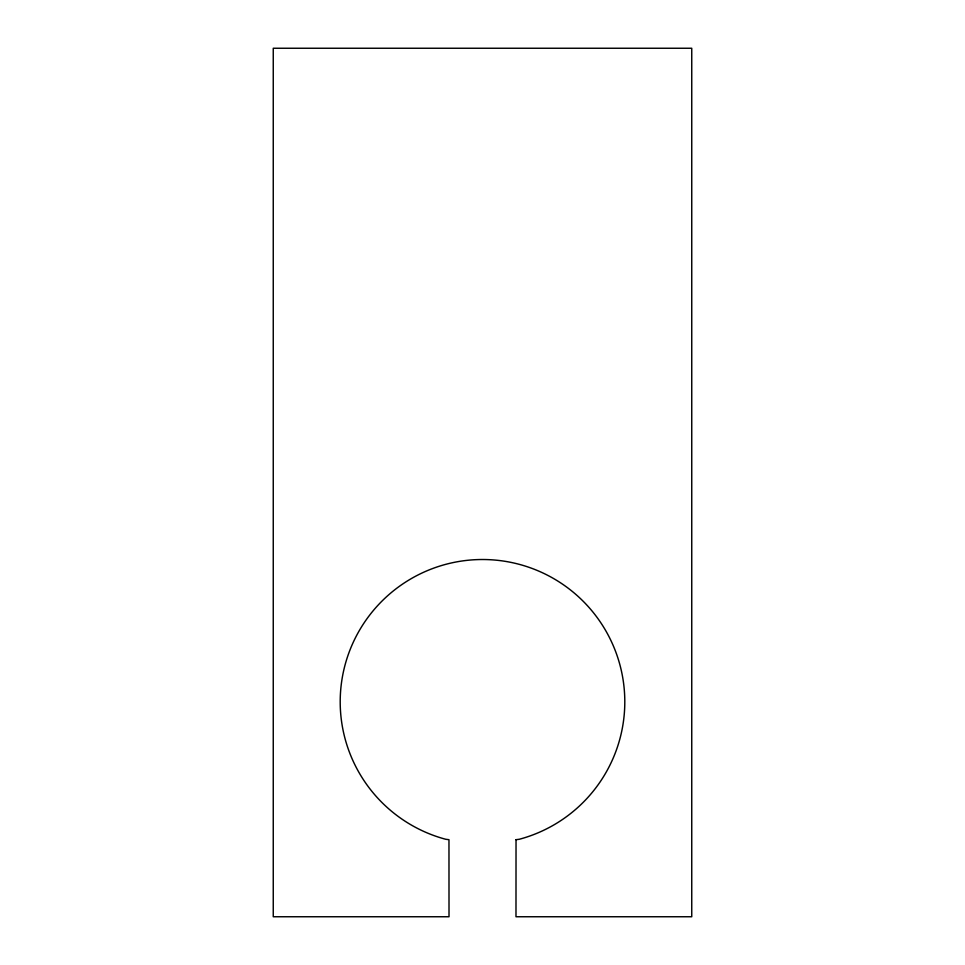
<?xml version="1.0" encoding="UTF-8"?>
<svg xmlns="http://www.w3.org/2000/svg" width="965" height="965" viewBox="0 0 965 965"><rect width="100%" height="100%" fill="white"/><g stroke="black" fill="none" stroke-linecap="round" stroke-linejoin="round"><path stroke-width="1.45" d="M516.034 839.695L515.986 916.75L691.748 916.75L691.748 48.25L273.252 48.25L273.252 916.75L449.015 916.75L448.966 839.695L445.673 839.26A142.289 142.289 0 0 1 365.94 620.193A142.289 142.289 0 0 1 599.06 620.193A142.289 142.289 0 0 1 519.327 839.26L516.034 839.695"/></g></svg>
